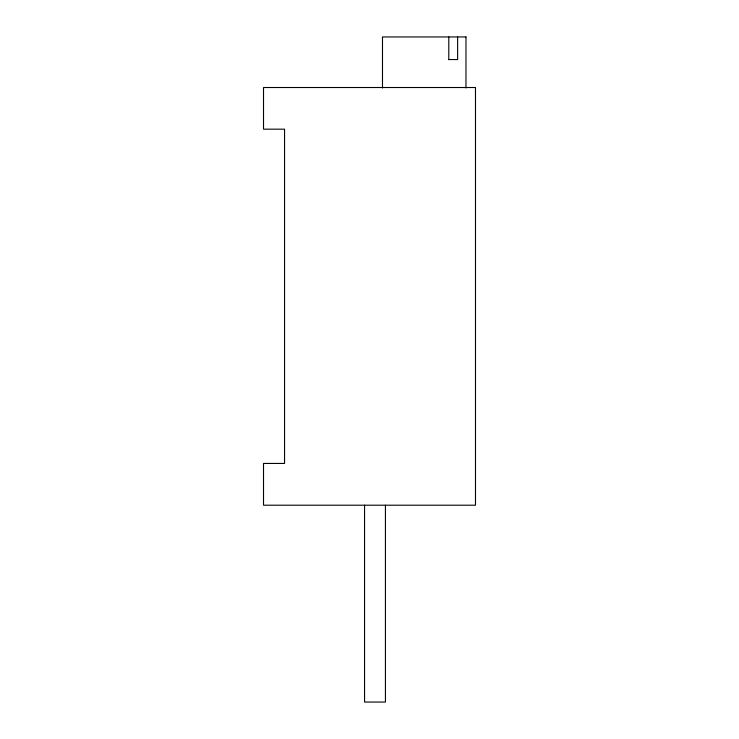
<?xml version="1.0" encoding="UTF-8"?>
<svg xmlns="http://www.w3.org/2000/svg" width="739" height="739" viewBox="0 0 739 739"><rect width="100%" height="100%" fill="white"/><g stroke="black" fill="none" stroke-linecap="round" stroke-linejoin="round"><path stroke-width="1.11" d="M382.488 87.996L382.488 36.95L465.976 36.95M465.976 87.996L465.976 36.95M448.462 59.554L457.626 59.554L457.626 36.95M448.795 36.95L448.795 59.554M385.435 505.208L385.435 702.05L364.558 702.05L364.558 505.208M475.482 87.516L263.518 87.516L263.518 129.177L284.552 129.177L284.552 463.436L263.518 463.436L263.518 505.208L475.482 505.208L475.482 87.516"/></g></svg>
